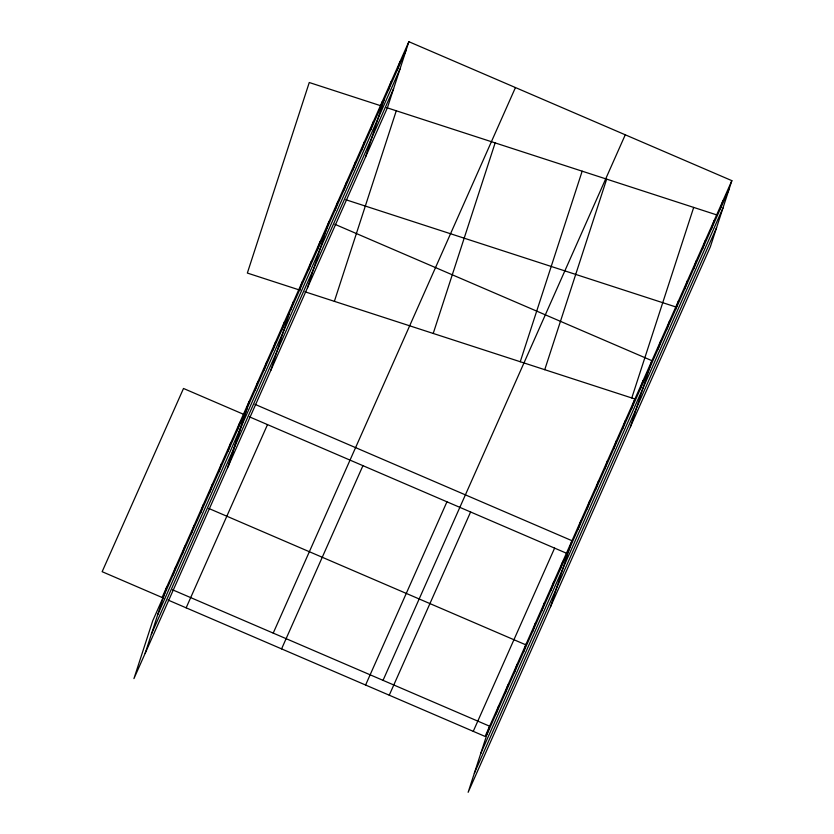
<?xml version="1.0" encoding="UTF-8"?>
<svg xmlns="http://www.w3.org/2000/svg" width="834" height="834" viewBox="0 0 834 834"><rect width="100%" height="100%" fill="white"/><g stroke="black" fill="none" stroke-linecap="round" stroke-linejoin="round"><path stroke-width="1.25" d="M145.158 653.345L166.633 587.251M173.076 574.96L175.786 566.64M182.229 554.349L184.929 546.03M191.382 533.739L194.082 525.42M200.535 513.129L203.235 504.81M209.688 492.519L212.389 484.2M218.831 471.908L221.542 463.589M227.984 451.298L230.684 442.99M237.137 430.688L239.838 422.379M227.515 467.864L248.991 401.769M228.641 465.32L247.417 407.545M255.173 390.072L257.873 381.763M264.055 370.067L266.755 361.758M272.937 350.072L275.637 341.752M281.819 330.066L284.519 321.747M270.769 370.442L289.544 312.656M290.701 310.06L293.401 301.752M299.583 290.055L302.283 281.746M308.465 270.049L311.165 261.74M317.347 250.054L320.048 241.735M307.454 287.824L328.93 221.729M335.112 210.043L337.812 201.724M343.994 190.037L346.694 181.729M352.876 170.032L355.576 161.723M361.758 150.037L364.458 141.717M370.64 130.031L373.34 121.712M379.522 110.025L382.222 101.706M365.469 157.157L384.245 99.371M388.404 90.02L391.104 81.711M397.286 70.014L399.986 61.706M172.555 589.805L489.621 726.206L468.145 792.3L710.38 246.749L731.856 180.655L408.868 41.7L387.393 107.794L133.94 678.605L152.716 620.819L406.168 50.009M334.371 301.335L396.275 110.786M433.221 333.454L495.135 142.906M520.249 361.737L582.163 171.178M544.748 369.691L606.662 179.143M496.074 713.904L498.774 705.595M505.227 693.304L507.927 684.985M514.38 672.694L517.08 664.375M523.523 652.084L526.233 643.765M532.676 631.474L535.376 623.154M541.829 610.863L544.529 602.544M550.982 590.253L553.682 581.934M560.135 569.643L562.835 561.324M550.513 606.808L571.988 540.713L254.912 404.313M578.16 529.027L580.871 520.718M587.042 509.021L589.753 500.713M595.924 489.016L598.635 480.707M604.806 469.021L607.517 460.702M613.688 449.015L616.399 440.696M631.776 397.974L693.69 207.426M622.571 429.01L625.281 420.69M631.453 409.004L634.163 400.695M640.335 388.998L643.035 380.69M630.441 426.779L651.917 360.684L334.851 224.283M658.099 348.998L660.799 340.679M666.981 328.992L669.681 320.673M675.863 308.987L678.563 300.678M684.745 288.981L687.445 280.672M693.627 268.975L696.327 260.667M702.509 248.98L705.21 240.661M711.392 228.975L714.092 220.656M720.274 208.969L722.974 200.66M162.088 597.478L408.868 41.7M157.73 614.637L399.966 69.086M151.35 634.278L393.585 88.727M186.149 607.83L267.506 424.61M273.218 633.11L515.454 87.549M281.579 648.883L362.936 465.664M365.594 685.027L446.941 501.807M383.035 680.346L625.271 134.795M389.249 695.202L470.605 511.982M473.253 731.345L554.61 548.115M731.856 180.655L485.086 736.432L168.072 600.053M486.92 734.514L729.156 188.964M480.728 753.582L722.963 208.031M474.348 773.233L716.583 227.682M381.576 106.012L309.258 82.514L247.344 273.062L300.052 290.19M386.476 107.596L716.656 214.88M345.776 199.712L675.79 306.933M304.9 291.764L634.914 398.986M245.019 414.936L183.501 388.467L102.144 571.697L163.672 598.166M249.429 416.833L566.442 553.213M208.75 508.438L525.764 644.818"/></g></svg>
